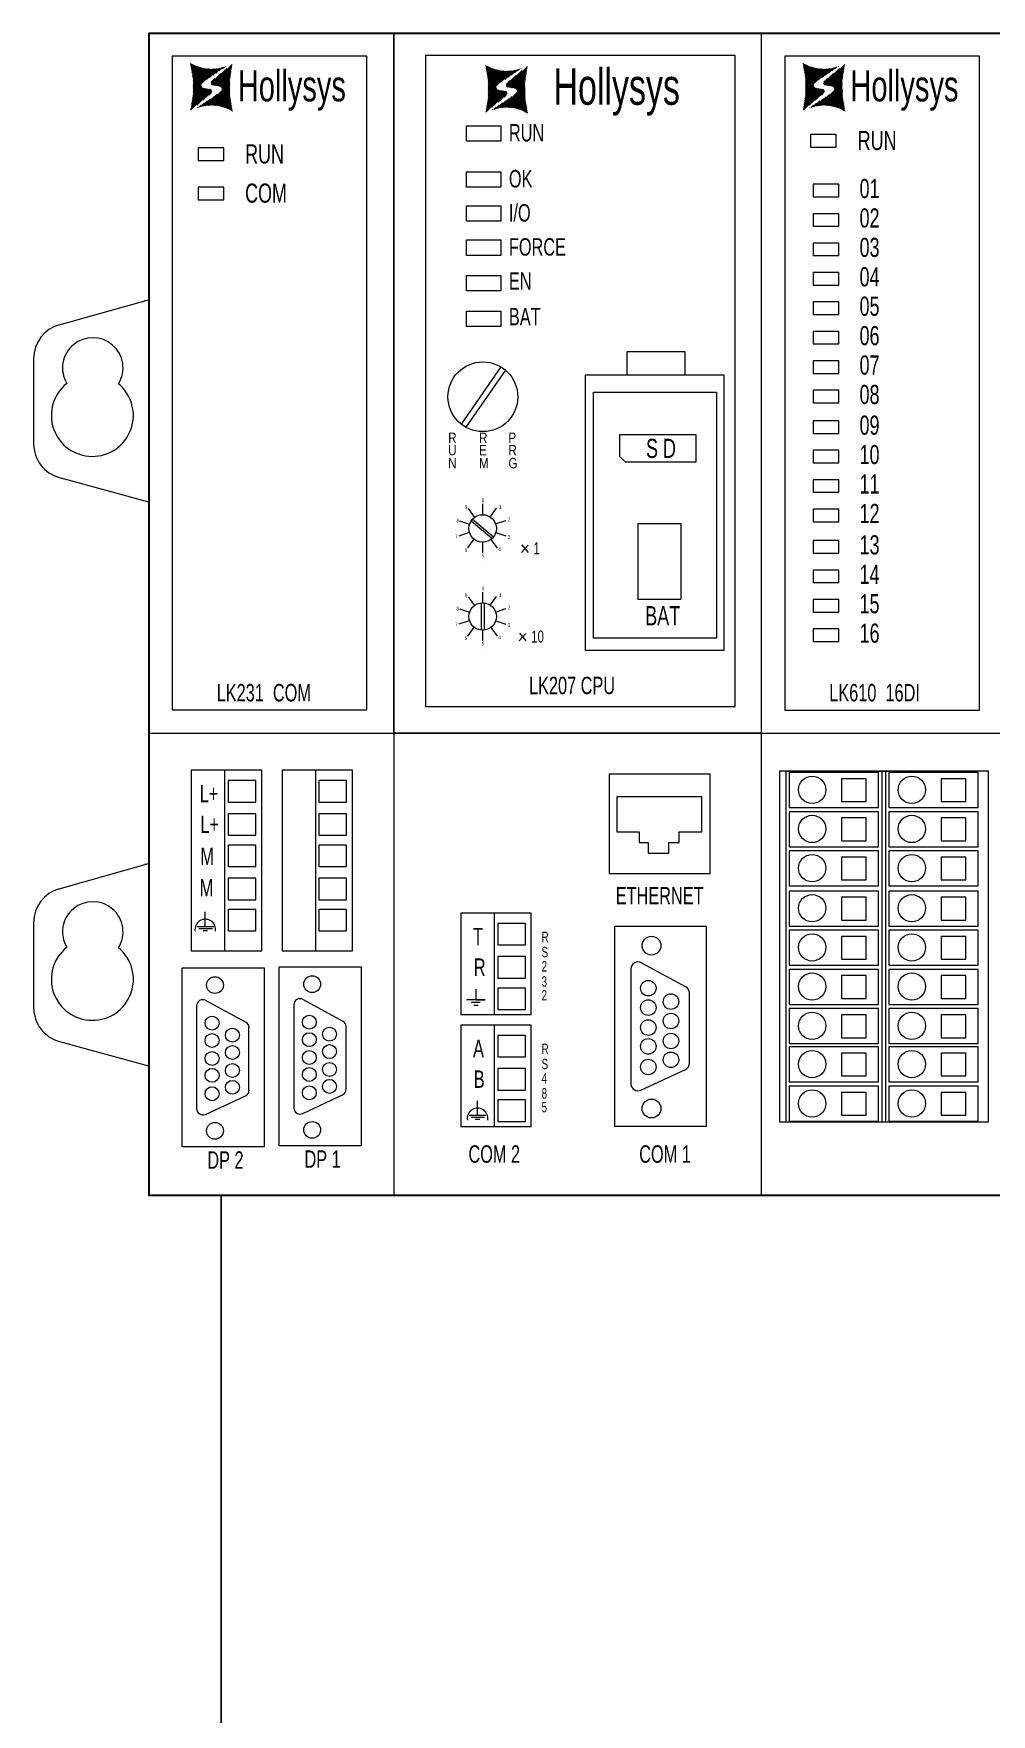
# Model space of a CAD drawing. Header units: millimetres. Extents: x 33157 to 59611, y -29750 to 1750.
# Drawn here: x 57384.5 to 57521.3, y 925.6 to 1165.8 of the extents above; entities that cross this region are included whole.
import ezdxf

# ---------------------------------------------------------------- set-up
doc = ezdxf.new("R2010")
doc.units = ezdxf.units.MM
doc.layers.get('0').update_dxf_attribs({"lineweight": 18})
doc.layers.add('细实线', color=7, linetype='Continuous', lineweight=20)
doc.styles.add('HZ', font='arial.ttf')

# ---------------------------------------------------------------- blocks, each defined once
blk = doc.blocks.new('*X48')
at = {"color": 0}
for p, q in [((53697.47, 288.84), (53697.51, 288.88)), ((53697.49, 288.71), (53697.61, 288.83)), ((53697.52, 288.58), (53697.71, 288.77)), ((53697.54, 288.45), (53697.81, 288.72)), ((53697.56, 288.32), (53697.92, 288.67)), ((53697.58, 288.19), (53698.02, 288.62)), ((53697.6, 288.06), (53698.12, 288.57)), ((53697.63, 287.93), (53698.22, 288.52)), ((53697.65, 287.8), (53698.32, 288.47)), ((53697.67, 287.67), (53698.42, 288.42)), ((53697.69, 287.54), (53698.54, 288.39)), ((53697.71, 287.41), (53698.66, 288.36)), ((53697.74, 287.28), (53698.78, 288.32)), ((53697.76, 287.15), (53698.9, 288.29)), ((53701.58, 287.79), (53702.1, 288.31)), ((53702.04, 288.09), (53702.32, 288.37)), ((53702.5, 288.4), (53702.53, 288.44)), ((53697.78, 287.02), (53699.01, 288.26)), ((53697.8, 286.89), (53699.13, 288.22)), ((53697.82, 286.76), (53699.25, 288.19)), ((53697.84, 286.62), (53699.37, 288.16)), ((53697.84, 286.47), (53699.5, 288.13)), ((53697.84, 286.32), (53699.64, 288.12)), ((53697.84, 286.17), (53699.78, 288.11)), ((53697.84, 286.02), (53699.92, 288.09)), ((53697.84, 285.87), (53700.05, 288.08)), ((53697.84, 285.72), (53700.19, 288.07)), ((53697.84, 285.57), (53700.33, 288.06)), ((53697.84, 285.42), (53700.47, 288.04)), ((53697.85, 284.81), (53701.14, 288.11)), ((53697.85, 284.96), (53700.97, 288.09)), ((53697.85, 285.12), (53700.81, 288.07)), ((53697.85, 285.27), (53700.64, 288.06)), ((53699.75, 286.56), (53701.31, 288.12)), ((53700.21, 286.87), (53701.48, 288.14)), ((53700.66, 287.17), (53701.67, 288.18)), ((53701.12, 287.48), (53701.89, 288.25)), ((53697.5, 282.19), (53700.44, 285.13)), ((53697.53, 282.37), (53700.33, 285.18)), ((53697.56, 282.55), (53700.21, 285.2)), ((53697.58, 282.73), (53700.07, 285.21)), ((53697.61, 282.91), (53699.93, 285.23)), ((53697.64, 283.09), (53699.8, 285.25)), ((53697.67, 283.27), (53699.67, 285.27)), ((53697.7, 283.45), (53699.53, 285.28)), ((53697.73, 283.63), (53699.4, 285.31)), ((53697.75, 283.81), (53699.29, 285.34)), ((53697.78, 283.99), (53699.19, 285.4)), ((53697.81, 284.17), (53699.1, 285.46)), ((53697.84, 284.35), (53699.04, 285.55)), ((53697.85, 284.66), (53698.98, 285.79)), ((53697.85, 284.51), (53698.99, 285.65)), ((53698.36, 282.9), (53700.5, 285.04)), ((53699.23, 283.62), (53700.52, 284.91)), ((53700.1, 284.34), (53700.46, 284.7))]:
    blk.add_line(p, q, dxfattribs=at)
blk = doc.blocks.new('*X49')
at = {"color": 0}
for p, q in [((53700.5, 285.8), (53703.43, 288.72)), ((53700.61, 285.76), (53703.4, 288.54)), ((53700.74, 285.74), (53703.37, 288.36)), ((53699.81, 282.83), (53703.08, 286.1)), ((53699.98, 282.85), (53703.08, 285.95)), ((53700.41, 286.01), (53701.82, 287.42)), ((53700.43, 285.88), (53702.69, 288.14)), ((53700.44, 286.2), (53700.95, 286.7)), ((53700.88, 285.72), (53703.34, 288.18)), ((53701.01, 285.7), (53703.31, 288)), ((53701.15, 285.69), (53703.28, 287.82)), ((53701.28, 285.67), (53703.26, 287.64)), ((53701.42, 285.65), (53703.23, 287.46)), ((53701.54, 285.63), (53703.2, 287.28)), ((53701.66, 285.59), (53703.17, 287.1)), ((53701.75, 285.53), (53703.14, 286.92)), ((53701.83, 285.46), (53703.11, 286.74)), ((53701.9, 285.38), (53703.08, 286.56)), ((53701.94, 285.27), (53703.08, 286.4)), ((53701.95, 285.12), (53703.08, 286.25)), ((53699.07, 282.7), (53699.87, 283.5)), ((53699.29, 282.76), (53700.33, 283.81)), ((53699.47, 282.8), (53700.79, 284.11)), ((53699.64, 282.82), (53701.25, 284.42)), ((53700.15, 282.87), (53703.08, 285.8)), ((53700.32, 282.88), (53703.08, 285.65)), ((53700.48, 282.89), (53703.08, 285.5)), ((53700.62, 282.88), (53703.08, 285.35)), ((53700.75, 282.87), (53703.09, 285.2)), ((53700.89, 282.85), (53703.09, 285.05)), ((53701.03, 282.84), (53703.09, 284.9)), ((53701.17, 282.83), (53703.09, 284.74)), ((53701.31, 282.82), (53703.09, 284.59)), ((53701.45, 282.8), (53703.09, 284.44)), ((53701.58, 282.78), (53703.09, 284.29)), ((53701.69, 282.74), (53703.11, 284.16)), ((53701.81, 282.71), (53703.13, 284.03)), ((53701.93, 282.68), (53703.15, 283.9)), ((53702.05, 282.64), (53703.17, 283.77)), ((53702.17, 282.61), (53703.2, 283.64)), ((53702.29, 282.58), (53703.22, 283.51)), ((53698.43, 282.51), (53698.5, 282.58)), ((53698.64, 282.57), (53698.96, 282.89)), ((53698.86, 282.64), (53699.41, 283.19)), ((53702.4, 282.54), (53703.24, 283.38)), ((53702.52, 282.51), (53703.26, 283.25)), ((53702.62, 282.46), (53703.28, 283.12)), ((53702.72, 282.41), (53703.31, 282.99)), ((53702.82, 282.36), (53703.33, 282.86)), ((53702.93, 282.31), (53703.35, 282.73)), ((53703.03, 282.26), (53703.37, 282.6)), ((53703.13, 282.21), (53703.39, 282.47)), ((53703.23, 282.16), (53703.42, 282.34)), ((53703.33, 282.1), (53703.44, 282.21)), ((53703.43, 282.05), (53703.46, 282.08))]:
    blk.add_line(p, q, dxfattribs=at)
blk = doc.blocks.new('LK231')
at = {"layer": '细实线'}
for points in [[(53691.51, 293.13), (53691.51, 193.13), (53726.51, 193.13), (53726.51, 293.13)], [(53694.88, 289.9), (53694.88, 196.46), (53722.68, 196.46), (53722.68, 289.9)], [(53698.55, 276.78), (53698.55, 274.98), (53702.23, 274.98), (53702.23, 276.78)], [(53698.55, 271.18), (53698.55, 269.38), (53702.23, 269.38), (53702.23, 271.18)]]:
    blk.add_lwpolyline(points, close=True, dxfattribs=at)
at = {"color": 0}
for name in ['*X48', '*X49']:
    blk.add_blockref(name, (0, 0), dxfattribs=at)
at = {"color": 7, "linetype": 'Continuous', "style": 'HZ', "width": 0.67}
for s, height, p in [('Hollysys', 4.432, (53704.24, 283.44)), ('RUN', 2.737, (53705.28, 274.56)), ('COM', 2.737, (53705.28, 268.96))]:
    blk.add_text(s, height=height, dxfattribs=at).set_placement(p)
at = {"color": 7, "linetype": 'Continuous', "insert": (53701.22, 197.65), "char_height": 2.4883, "width": 19.6744, "attachment_point": 7, "style": 'HZ'}
blk.add_mtext('{\\W0.67;LK231  COM}', dxfattribs=at)
blk = doc.blocks.new('*X15')
at = {"color": 0}
for p, q in [((54002.58, 1485.72), (54003.99, 1487.13)), ((54002.6, 1485.59), (54004.86, 1487.85)), ((54002.67, 1485.51), (54005.6, 1488.43)), ((54002.78, 1485.47), (54005.57, 1488.25)), ((54002.92, 1485.45), (54005.54, 1488.07)), ((54003.05, 1485.43), (54005.51, 1487.89)), ((54003.19, 1485.42), (54005.48, 1487.71)), ((54003.32, 1485.4), (54005.46, 1487.53)), ((54003.46, 1485.38), (54005.43, 1487.35)), ((54003.59, 1485.36), (54005.4, 1487.17)), ((54003.72, 1485.34), (54005.37, 1486.99)), ((54001.98, 1482.54), (54005.25, 1485.81)), ((54002.15, 1482.56), (54005.25, 1485.66)), ((54002.32, 1482.58), (54005.25, 1485.51)), ((54002.49, 1482.59), (54005.26, 1485.36)), ((54002.62, 1485.91), (54003.12, 1486.41)), ((54002.65, 1482.6), (54005.26, 1485.21)), ((54002.79, 1482.59), (54005.26, 1485.06)), ((54002.93, 1482.58), (54005.26, 1484.91)), ((54003.07, 1482.57), (54005.26, 1484.76)), ((54003.21, 1482.55), (54005.26, 1484.61)), ((54003.83, 1485.3), (54005.34, 1486.81)), ((54003.93, 1485.24), (54005.31, 1486.63)), ((54004.01, 1485.17), (54005.29, 1486.45)), ((54004.07, 1485.09), (54005.26, 1486.27)), ((54004.11, 1484.98), (54005.25, 1486.12)), ((54004.12, 1484.83), (54005.25, 1485.96)), ((54000.6, 1482.22), (54000.67, 1482.29)), ((54000.81, 1482.29), (54001.13, 1482.6)), ((54001.03, 1482.35), (54001.59, 1482.9)), ((54001.24, 1482.41), (54002.04, 1483.21)), ((54001.46, 1482.47), (54002.5, 1483.52)), ((54001.65, 1482.51), (54002.96, 1483.82)), ((54001.82, 1482.53), (54003.42, 1484.13)), ((54003.34, 1482.54), (54005.26, 1484.46)), ((54003.48, 1482.53), (54005.26, 1484.31)), ((54003.62, 1482.52), (54005.26, 1484.15)), ((54003.75, 1482.49), (54005.26, 1484)), ((54003.87, 1482.46), (54005.28, 1483.87)), ((54003.98, 1482.42), (54005.3, 1483.74)), ((54004.1, 1482.39), (54005.32, 1483.61)), ((54004.22, 1482.35), (54005.35, 1483.48)), ((54004.34, 1482.32), (54005.37, 1483.35)), ((54004.46, 1482.29), (54005.39, 1483.22)), ((54004.58, 1482.25), (54005.41, 1483.09)), ((54004.69, 1482.22), (54005.43, 1482.96)), ((54004.79, 1482.17), (54005.46, 1482.83)), ((54004.9, 1482.12), (54005.48, 1482.7)), ((54005, 1482.07), (54005.5, 1482.57)), ((54005.1, 1482.02), (54005.52, 1482.44)), ((54005.2, 1481.97), (54005.54, 1482.31)), ((54005.3, 1481.92), (54005.57, 1482.18)), ((54005.4, 1481.87), (54005.59, 1482.05)), ((54005.5, 1481.82), (54005.61, 1481.92)), ((54005.6, 1481.77), (54005.63, 1481.79))]:
    blk.add_line(p, q, dxfattribs=at)
blk = doc.blocks.new('*X16')
at = {"color": 0}
for p, q in [((53999.64, 1488.55), (53999.68, 1488.59)), ((53999.67, 1488.42), (53999.78, 1488.54)), ((53999.69, 1488.29), (53999.89, 1488.49)), ((53999.71, 1488.16), (53999.99, 1488.44)), ((53999.73, 1488.03), (54000.09, 1488.39)), ((53999.75, 1487.9), (54000.19, 1488.33)), ((53999.78, 1487.77), (54000.29, 1488.28)), ((53999.8, 1487.64), (54000.39, 1488.23)), ((53999.82, 1487.51), (54000.49, 1488.18)), ((53999.84, 1487.38), (54000.6, 1488.13)), ((53999.86, 1487.25), (54000.71, 1488.1)), ((53999.89, 1487.12), (54000.83, 1488.07)), ((53999.91, 1486.99), (54000.95, 1488.03)), ((53999.93, 1486.86), (54001.07, 1488)), ((53999.95, 1486.73), (54001.19, 1487.97)), ((53999.97, 1486.6), (54001.31, 1487.93)), ((54000, 1486.47), (54001.42, 1487.9)), ((54000.01, 1486.34), (54001.54, 1487.87)), ((54000.01, 1486.18), (54001.67, 1487.84)), ((54000.01, 1486.03), (54001.81, 1487.83)), ((54000.01, 1485.88), (54001.95, 1487.82)), ((54000.01, 1485.73), (54002.09, 1487.81)), ((54000.01, 1485.58), (54002.23, 1487.79)), ((54000.02, 1484.53), (54003.31, 1487.82)), ((54000.02, 1484.68), (54003.15, 1487.8)), ((54000.02, 1484.83), (54002.98, 1487.79)), ((54000.02, 1485.43), (54002.37, 1487.78)), ((54000.02, 1485.28), (54002.51, 1487.77)), ((54000.02, 1484.98), (54002.81, 1487.77)), ((54000.02, 1485.13), (54002.64, 1487.76)), ((54001.92, 1486.27), (54003.48, 1487.83)), ((54002.38, 1486.58), (54003.65, 1487.85)), ((54002.84, 1486.89), (54003.85, 1487.9)), ((54003.3, 1487.19), (54004.06, 1487.96)), ((54003.75, 1487.5), (54004.28, 1488.02)), ((54004.21, 1487.81), (54004.49, 1488.08)), ((54004.67, 1488.11), (54004.7, 1488.15)), ((53999.67, 1481.9), (54002.61, 1484.84)), ((53999.7, 1482.08), (54002.51, 1484.89)), ((53999.73, 1482.26), (54002.38, 1484.91)), ((53999.76, 1482.44), (54002.24, 1484.93)), ((53999.78, 1482.62), (54002.11, 1484.94)), ((53999.81, 1482.8), (54001.97, 1484.96)), ((53999.84, 1482.98), (54001.84, 1484.98)), ((53999.87, 1483.16), (54001.7, 1484.99)), ((53999.9, 1483.34), (54001.58, 1485.02)), ((53999.93, 1483.52), (54001.46, 1485.06)), ((53999.96, 1483.7), (54001.36, 1485.11)), ((53999.98, 1483.88), (54001.28, 1485.18)), ((54000.01, 1484.06), (54001.21, 1485.26)), ((54000.02, 1484.37), (54001.15, 1485.51)), ((54000.02, 1484.22), (54001.16, 1485.37)), ((54000.54, 1482.61), (54002.68, 1484.75)), ((54001.41, 1483.33), (54002.69, 1484.62)), ((54002.28, 1484.05), (54002.63, 1484.41))]:
    blk.add_line(p, q, dxfattribs=at)
blk = doc.blocks.new('LK207')
for p, q in [((53986.51, 1493.13), (54039.01, 1493.13)), ((54019.86, 1447.7), (54028.09, 1447.7)), ((54019.86, 1444.38), (54019.86, 1447.7)), ((54028.09, 1447.7), (54028.09, 1444.38)), ((54001.79, 1445.5), (53996.13, 1437.33)), ((54002.45, 1445.03), (53996.81, 1436.88)), ((54018.79, 1435.83), (54029.66, 1435.83)), ((54018.79, 1432.63), (54018.79, 1435.83)), ((54029.66, 1435.83), (54029.66, 1431.86)), ((54018.79, 1432.63), (54019.68, 1431.86)), ((54029.66, 1431.86), (54019.68, 1431.86))]:
    blk.add_line(p, q)
for points in [[(53986.51, 1493.13), (54039.01, 1493.13), (54039.01, 1393.13), (53986.51, 1393.13)], [(53996.92, 1479.95), (54001.79, 1479.95), (54001.79, 1477.74), (53996.92, 1477.74)], [(53996.92, 1473.38), (54001.79, 1473.38), (54001.79, 1471.17), (53996.92, 1471.17)], [(53996.92, 1468.51), (54001.79, 1468.51), (54001.79, 1466.3), (53996.92, 1466.3)], [(53996.92, 1463.65), (54001.79, 1463.65), (54001.79, 1461.43), (53996.92, 1461.43)], [(53996.92, 1458.56), (54001.79, 1458.56), (54001.79, 1456.34), (53996.92, 1456.34)], [(53996.92, 1453.47), (54001.79, 1453.47), (54001.79, 1451.25), (53996.92, 1451.25)], [(54013.9, 1444.38), (54033.64, 1444.38), (54033.64, 1404.94), (54013.9, 1404.94)], [(54015.02, 1441.88), (54032.62, 1441.88), (54032.62, 1406.72), (54015.02, 1406.72)], [(54021.44, 1423.11), (54027.54, 1423.11), (54027.54, 1412.26), (54021.44, 1412.26)]]:
    blk.add_lwpolyline(points, close=True)
blk.add_circle((53999.24, 1441.22), 4.98)
at = {"layer": '细实线'}
for p, q in [((53997.15, 1425.24), (53998.06, 1423.99)), ((53999.21, 1425.9), (53999.21, 1424.37)), ((54000.3, 1424.03), (54001.2, 1425.28)), ((53995.88, 1423.49), (53997.35, 1423.02)), ((53997.58, 1423.47), (54000.53, 1421)), ((53997.76, 1423.73), (54000.75, 1421.22)), ((54001.05, 1423.06), (54002.52, 1423.53)), ((53995.87, 1421.37), (53997.33, 1421.85)), ((53997.09, 1419.62), (53998, 1420.87)), ((53998.95, 1420.48), (53998.95, 1420.48)), ((53999.21, 1420.45), (53999.21, 1418.91)), ((54000.36, 1420.82), (54001.26, 1419.58)), ((54001.07, 1421.81), (54002.53, 1421.33)), ((54005.71, 1420.01), (54004.75, 1418.97)), ((54004.79, 1420.05), (54005.71, 1418.97)), ((53999.21, 1417.6), (53999.21, 1417.6)), ((53997.15, 1412.64), (53998.06, 1411.4)), ((53999.21, 1413.31), (53999.21, 1411.77)), ((54000.3, 1411.44), (54001.2, 1412.68)), ((53995.88, 1410.9), (53997.35, 1410.42)), ((53998.99, 1411.73), (53998.99, 1407.89)), ((53999.41, 1411.7), (53999.41, 1407.86)), ((54001.05, 1410.46), (54002.52, 1410.94)), ((53995.87, 1408.78), (53997.33, 1409.25)), ((53997.09, 1407.03), (53998, 1408.27)), ((53998.94, 1407.89), (53998.94, 1407.91)), ((53998.94, 1407.91), (53998.94, 1407.91)), ((53998.95, 1407.89), (53998.95, 1407.89)), ((53999.21, 1407.86), (53999.21, 1406.32)), ((54000.36, 1408.23), (54001.26, 1406.99)), ((54001.07, 1409.21), (54002.53, 1408.74)), ((54005.39, 1407.4), (54004.42, 1406.36)), ((54004.47, 1407.45), (54005.39, 1406.36)), ((53999.21, 1405), (53999.21, 1405))]:
    blk.add_line(p, q, dxfattribs=at)
blk.add_lwpolyline([(53991.04, 1489.99), (53991.04, 1396.95), (54035.29, 1396.95), (54035.29, 1489.99)], close=True, dxfattribs=at)
for centre in [(53999.21, 1422.41), (53999.21, 1409.81)]:
    blk.add_circle(centre, 1.96, dxfattribs=at)
at = {"color": 0}
for name in ['*X16', '*X15']:
    blk.add_blockref(name, (0, 0), dxfattribs=at)
at = {"color": 7, "linetype": 'Continuous', "style": 'HZ'}
for s, height, width, p in [('Hollysys', 5.184, 0.67, (54009.33, 1482.96)), ('RUN', 2.488, 0.67, (54002.96, 1477.71)), ('OK', 2.488, 0.67, (54002.96, 1471.14)), ('I/O', 2.488, 0.67, (54002.96, 1466.27)), ('FORCE', 2.488, 0.67, (54002.96, 1461.4)), ('EN', 2.488, 0.67, (54002.96, 1456.53)), ('BAT', 2.488, 0.67, (54002.96, 1451.44)), ('U', 1.49, 0.8, (53994.28, 1432.85)), ('R', 1.49, 0.8, (53994.28, 1434.61)), ('R', 1.49, 0.8, (53998.69, 1434.61)), ('E', 1.49, 0.8, (53998.69, 1432.85)), ('P', 1.49, 0.8, (54002.89, 1434.61)), ('R', 1.49, 0.8, (54002.89, 1432.85)), ('N', 1.49, 0.8, (53994.28, 1430.99)), ('M', 1.49, 0.8, (53998.69, 1430.99)), ('G', 1.49, 0.8, (54002.89, 1430.99)), ('9', 0.537, 0.67, (53996.68, 1425.16)), ('0', 0.537, 0.67, (53999.1, 1426.15)), ('1', 0.537, 0.67, (54001.55, 1425.19)), ('8', 0.537, 0.67, (53995.48, 1423.27)), ('2', 0.537, 0.67, (54002.83, 1423.42)), ('7', 0.537, 0.67, (53995.29, 1420.99)), ('3', 0.537, 0.67, (54002.77, 1420.92)), ('1', 1.72, 0.67, (54006.49, 1418.7)), ('6', 0.537, 0.67, (53996.64, 1419.06)), ('5', 0.537, 0.67, (53999.08, 1418.26)), ('4', 0.537, 0.67, (54001.45, 1419.16)), ('9', 0.537, 0.67, (53996.68, 1412.57)), ('0', 0.537, 0.67, (53999.1, 1413.55)), ('1', 0.537, 0.67, (54001.55, 1412.59)), ('8', 0.537, 0.67, (53995.48, 1410.68)), ('2', 0.537, 0.67, (54002.83, 1410.83)), ('BAT', 2.737, 0.67, (54022.44, 1408.56)), ('7', 0.537, 0.67, (53995.29, 1408.39)), ('3', 0.537, 0.67, (54002.77, 1408.33)), ('10', 1.72, 0.67, (54006.16, 1406.09)), ('6', 0.537, 0.67, (53996.64, 1406.47)), ('5', 0.537, 0.67, (53999.08, 1405.66)), ('4', 0.537, 0.67, (54001.45, 1406.56))]:
    blk.add_text(s, height=height, dxfattribs=dict(at, width=width)).set_placement(p)
at = {"color": 7, "linetype": 'Continuous', "attachment_point": 7, "style": 'HZ'}
for s, insert, char_height, width in [('{\\W0.67;S D}', (54022.55, 1432.44), 2.7372, 6.03), ('{\\W0.67;LK207 CPU}', (54005.83, 1398.68), 2.4883, 17.9113)]:
    blk.add_mtext(s, dxfattribs=dict(at, insert=insert, char_height=char_height, width=width))
blk = doc.blocks.new('*X21')
at = {"color": 0}
for p, q in [((53697.47, 1288.84), (53697.51, 1288.88)), ((53697.49, 1288.71), (53697.61, 1288.83)), ((53697.52, 1288.58), (53697.71, 1288.77)), ((53697.54, 1288.45), (53697.81, 1288.72)), ((53697.56, 1288.32), (53697.92, 1288.67)), ((53697.58, 1288.19), (53698.02, 1288.62)), ((53697.6, 1288.06), (53698.12, 1288.57)), ((53697.63, 1287.93), (53698.22, 1288.52)), ((53697.65, 1287.8), (53698.32, 1288.47)), ((53697.67, 1287.67), (53698.42, 1288.42)), ((53697.69, 1287.54), (53698.54, 1288.39)), ((53697.71, 1287.41), (53698.66, 1288.36)), ((53697.74, 1287.28), (53698.78, 1288.32)), ((53697.76, 1287.15), (53698.9, 1288.29)), ((53697.78, 1287.02), (53699.01, 1288.26)), ((53697.8, 1286.89), (53699.13, 1288.22)), ((53697.82, 1286.76), (53699.25, 1288.19)), ((53697.84, 1286.62), (53699.37, 1288.15)), ((53697.84, 1286.47), (53699.5, 1288.13)), ((53697.84, 1286.32), (53699.64, 1288.12)), ((53697.84, 1286.17), (53699.78, 1288.11)), ((53697.84, 1286.02), (53699.92, 1288.09)), ((53697.84, 1285.87), (53700.05, 1288.08)), ((53697.84, 1285.72), (53700.19, 1288.07)), ((53697.84, 1285.57), (53700.33, 1288.06)), ((53697.84, 1285.42), (53700.47, 1288.04)), ((53697.85, 1284.81), (53701.14, 1288.11)), ((53697.85, 1284.96), (53700.97, 1288.09)), ((53697.85, 1285.12), (53700.81, 1288.07)), ((53697.85, 1285.27), (53700.64, 1288.06)), ((53699.75, 1286.56), (53701.31, 1288.12)), ((53700.21, 1286.87), (53701.48, 1288.14)), ((53700.66, 1287.17), (53701.67, 1288.18)), ((53701.12, 1287.48), (53701.89, 1288.25)), ((53701.58, 1287.79), (53702.1, 1288.31)), ((53702.04, 1288.09), (53702.32, 1288.37)), ((53702.5, 1288.4), (53702.53, 1288.44)), ((53697.56, 1282.55), (53700.21, 1285.2)), ((53697.58, 1282.73), (53700.07, 1285.21)), ((53697.61, 1282.91), (53699.93, 1285.23)), ((53697.64, 1283.09), (53699.8, 1285.25)), ((53697.67, 1283.27), (53699.67, 1285.27)), ((53697.7, 1283.45), (53699.53, 1285.28)), ((53697.73, 1283.63), (53699.4, 1285.31)), ((53697.75, 1283.81), (53699.29, 1285.34)), ((53697.78, 1283.99), (53699.19, 1285.4)), ((53697.81, 1284.17), (53699.1, 1285.46)), ((53697.84, 1284.35), (53699.04, 1285.55)), ((53697.85, 1284.66), (53698.98, 1285.79)), ((53697.85, 1284.51), (53698.99, 1285.65)), ((53697.5, 1282.19), (53700.44, 1285.13)), ((53697.53, 1282.37), (53700.33, 1285.18)), ((53698.36, 1282.9), (53700.5, 1285.04)), ((53699.23, 1283.62), (53700.52, 1284.91)), ((53700.1, 1284.34), (53700.46, 1284.7))]:
    blk.add_line(p, q, dxfattribs=at)
blk = doc.blocks.new('*X22')
at = {"color": 0}
for p, q in [((53700.43, 1285.88), (53702.69, 1288.14)), ((53700.5, 1285.8), (53703.43, 1288.72)), ((53700.61, 1285.76), (53703.4, 1288.54)), ((53700.74, 1285.74), (53703.37, 1288.36)), ((53700.88, 1285.72), (53703.34, 1288.18)), ((53701.01, 1285.7), (53703.31, 1288)), ((53701.15, 1285.69), (53703.28, 1287.82)), ((53701.28, 1285.67), (53703.26, 1287.64)), ((53699.81, 1282.83), (53703.08, 1286.1)), ((53699.98, 1282.85), (53703.08, 1285.95)), ((53700.15, 1282.87), (53703.08, 1285.8)), ((53700.32, 1282.88), (53703.08, 1285.65)), ((53700.41, 1286.01), (53701.82, 1287.42)), ((53700.44, 1286.2), (53700.95, 1286.7)), ((53700.48, 1282.89), (53703.08, 1285.5)), ((53700.62, 1282.88), (53703.08, 1285.35)), ((53701.42, 1285.65), (53703.23, 1287.46)), ((53701.54, 1285.63), (53703.2, 1287.28)), ((53701.66, 1285.59), (53703.17, 1287.1)), ((53701.75, 1285.53), (53703.14, 1286.92)), ((53701.83, 1285.46), (53703.11, 1286.74)), ((53701.9, 1285.38), (53703.08, 1286.56)), ((53701.94, 1285.27), (53703.08, 1286.4)), ((53701.95, 1285.12), (53703.08, 1286.25)), ((53698.64, 1282.57), (53698.96, 1282.89)), ((53698.86, 1282.64), (53699.41, 1283.19)), ((53699.07, 1282.7), (53699.87, 1283.5)), ((53699.29, 1282.76), (53700.33, 1283.81)), ((53699.47, 1282.8), (53700.79, 1284.11)), ((53699.64, 1282.82), (53701.25, 1284.42)), ((53700.75, 1282.87), (53703.09, 1285.2)), ((53700.89, 1282.85), (53703.09, 1285.05)), ((53701.03, 1282.84), (53703.09, 1284.9)), ((53701.17, 1282.83), (53703.09, 1284.74)), ((53701.31, 1282.82), (53703.09, 1284.59)), ((53701.45, 1282.8), (53703.09, 1284.44)), ((53701.58, 1282.78), (53703.09, 1284.29)), ((53701.69, 1282.74), (53703.11, 1284.16)), ((53701.81, 1282.71), (53703.13, 1284.03)), ((53701.93, 1282.68), (53703.15, 1283.9)), ((53702.05, 1282.64), (53703.17, 1283.77)), ((53702.17, 1282.61), (53703.2, 1283.64)), ((53702.29, 1282.58), (53703.22, 1283.51)), ((53702.4, 1282.54), (53703.24, 1283.38)), ((53702.52, 1282.51), (53703.26, 1283.25)), ((53702.62, 1282.46), (53703.28, 1283.12)), ((53702.72, 1282.41), (53703.31, 1282.99)), ((53702.82, 1282.36), (53703.33, 1282.86)), ((53698.43, 1282.51), (53698.5, 1282.58)), ((53702.93, 1282.31), (53703.35, 1282.73)), ((53703.03, 1282.26), (53703.37, 1282.6)), ((53703.13, 1282.21), (53703.39, 1282.47)), ((53703.23, 1282.16), (53703.42, 1282.34)), ((53703.33, 1282.1), (53703.44, 1282.21)), ((53703.43, 1282.05), (53703.46, 1282.08))]:
    blk.add_line(p, q, dxfattribs=at)
blk = doc.blocks.new('LK610')
at = {"layer": '细实线'}
for points in [[(53691.51, 1293.13), (53691.51, 1193.13), (53726.51, 1193.13), (53726.51, 1293.13)], [(53694.88, 1289.9), (53694.88, 1196.45), (53722.68, 1196.45), (53722.68, 1289.9)], [(53698.55, 1278.7), (53698.55, 1276.9), (53702.23, 1276.9), (53702.23, 1278.7)], [(53698.92, 1271.6), (53698.92, 1269.8), (53702.6, 1269.8), (53702.6, 1271.6)], [(53698.92, 1267.39), (53698.92, 1265.59), (53702.6, 1265.59), (53702.6, 1267.39)], [(53698.92, 1263.19), (53698.92, 1261.39), (53702.6, 1261.39), (53702.6, 1263.19)], [(53698.92, 1258.98), (53698.92, 1257.18), (53702.6, 1257.18), (53702.6, 1258.98)], [(53698.92, 1254.78), (53698.92, 1252.97), (53702.6, 1252.97), (53702.6, 1254.78)], [(53698.92, 1250.57), (53698.92, 1248.77), (53702.6, 1248.77), (53702.6, 1250.57)], [(53698.92, 1246.37), (53698.92, 1244.56), (53702.6, 1244.56), (53702.6, 1246.37)], [(53698.92, 1242.16), (53698.92, 1240.36), (53702.6, 1240.36), (53702.6, 1242.16)], [(53698.92, 1237.78), (53698.92, 1235.98), (53702.6, 1235.98), (53702.6, 1237.78)], [(53698.92, 1233.57), (53698.92, 1231.77), (53702.6, 1231.77), (53702.6, 1233.57)], [(53698.92, 1229.37), (53698.92, 1227.57), (53702.6, 1227.57), (53702.6, 1229.37)], [(53698.92, 1225.16), (53698.92, 1223.36), (53702.6, 1223.36), (53702.6, 1225.16)], [(53698.92, 1220.67), (53698.92, 1218.87), (53702.6, 1218.87), (53702.6, 1220.67)], [(53698.92, 1216.46), (53698.92, 1214.66), (53702.6, 1214.66), (53702.6, 1216.46)], [(53698.92, 1212.26), (53698.92, 1210.46), (53702.6, 1210.46), (53702.6, 1212.26)], [(53698.92, 1208.05), (53698.92, 1206.25), (53702.6, 1206.25), (53702.6, 1208.05)]]:
    blk.add_lwpolyline(points, close=True, dxfattribs=at)
at = {"color": 0}
for name in ['*X21', '*X22']:
    blk.add_blockref(name, (0, 0), dxfattribs=at)
at = {"color": 7, "linetype": 'Continuous', "style": 'HZ', "width": 0.67}
for s, height, p in [('Hollysys', 4.432, (53704.24, 1283.44)), ('RUN', 2.737, (53705.28, 1276.48)), ('01', 2.737, (53705.55, 1269.62)), ('02', 2.737, (53705.55, 1265.41)), ('03', 2.737, (53705.55, 1261.21)), ('04', 2.737, (53705.55, 1257)), ('05', 2.737, (53705.55, 1252.8)), ('06', 2.737, (53705.55, 1248.59)), ('07', 2.737, (53705.55, 1244.39)), ('08', 2.737, (53705.55, 1240.18)), ('09', 2.737, (53705.55, 1235.8)), ('10', 2.737, (53705.55, 1231.59)), ('11', 2.737, (53705.55, 1227.39)), ('12', 2.737, (53705.55, 1223.18)), ('13', 2.737, (53705.55, 1218.69)), ('14', 2.737, (53705.55, 1214.48)), ('15', 2.737, (53705.55, 1210.28)), ('16', 2.737, (53705.55, 1206.07))]:
    blk.add_text(s, height=height, dxfattribs=at).set_placement(p)
at = {"color": 7, "linetype": 'Continuous', "insert": (53701.22, 1197.65), "char_height": 2.4883, "width": 18.851, "attachment_point": 7, "style": 'HZ'}
blk.add_mtext('{\\W0.67;LK610  16DI}', dxfattribs=at)

msp = doc.modelspace()

# ---------------------------------------------------------------- linework, layer by layer
for p, q in [((57435.97, 1165.81), (57435.97, 999.81)), ((57488.47, 1165.81), (57488.47, 999.81)), ((57388.18, 1124.2), (57400.92, 1127.78)), ((57400.53, 1127.63), (57400.37, 1127.63)), ((57384.53, 1119.38), (57384.53, 1107.18)), ((57388.22, 1102.36), (57400.92, 1098.89)), ((57400.97, 1065.81), (57768.47, 1065.81)), ((57411.81, 1060.53), (57411.81, 1034.71)), ((57424.78, 1060.53), (57424.78, 1034.71)), ((57491.97, 1060.4), (57491.97, 1010.26)), ((57491.97, 1060.4), (57505.71, 1060.4)), ((57505.71, 1060.4), (57519.46, 1060.4)), ((57505.71, 1060.4), (57505.71, 1010.26)), ((57506.2, 1060.4), (57506.2, 1010.26)), ((57479.98, 1056.71), (57467.82, 1056.71)), ((57467.82, 1056.71), (57467.82, 1051.7)), ((57479.98, 1051.7), (57479.98, 1056.71)), ((57467.82, 1051.7), (57471.01, 1051.7)), ((57471.01, 1051.7), (57471.01, 1050.18)), ((57471.01, 1050.18), (57472.3, 1050.18)), ((57472.3, 1050.18), (57472.3, 1048.69)), ((57475.27, 1050.18), (57476.75, 1050.18)), ((57475.27, 1048.69), (57475.27, 1050.18)), ((57476.75, 1051.7), (57479.98, 1051.7)), ((57476.75, 1050.18), (57476.75, 1051.7)), ((57472.3, 1048.69), (57475.27, 1048.69)), ((57388.18, 1043.59), (57400.92, 1047.18)), ((57400.53, 1047.03), (57400.37, 1047.03)), ((57409.05, 1038.21), (57409.05, 1040.27)), ((57384.53, 1038.78), (57384.53, 1026.58)), ((57407.87, 1038.21), (57410.25, 1038.21)), ((57408.14, 1037.92), (57410.06, 1037.92)), ((57450.32, 1040.09), (57450.32, 1025.61)), ((57408.74, 1037.64), (57409.38, 1037.64)), ((57471.34, 1033), (57477.7, 1029.55)), ((57469.86, 1032.12), (57469.86, 1015.72)), ((57447.68, 1029.24), (57447.68, 1027.7)), ((57478.22, 1018.68), (57478.22, 1028.67)), ((57407.81, 1026.83), (57407.81, 1012.15)), ((57409.13, 1027.62), (57414.83, 1024.53)), ((57421.69, 1026.97), (57421.69, 1012.28)), ((57423.01, 1027.75), (57428.71, 1024.66)), ((57449.03, 1027.7), (57446.34, 1027.7)), ((57447.04, 1027.38), (57448.33, 1027.38)), ((57447.43, 1026.93), (57448.01, 1026.93)), ((57447.68, 1027.7), (57449.03, 1027.7)), ((57415.29, 1014.8), (57415.29, 1023.74)), ((57429.18, 1014.93), (57429.18, 1023.88)), ((57445.56, 1025.61), (57455.62, 1025.61)), ((57450.32, 1024.1), (57450.32, 1009.61)), ((57388.22, 1021.76), (57400.92, 1018.29)), ((57471.28, 1014.81), (57477.64, 1017.77)), ((57409.08, 1011.34), (57414.78, 1013.99)), ((57422.97, 1011.47), (57428.66, 1014.12)), ((57447.94, 1011.22), (57447.94, 1013.28)), ((57445.56, 1009.61), (57455.62, 1009.61)), ((57446.75, 1011.22), (57449.13, 1011.22)), ((57447.02, 1010.92), (57448.94, 1010.92)), ((57447.62, 1010.64), (57448.26, 1010.64)), ((57400.97, 999.81), (57438.97, 999.81))]:
    msp.add_line(p, q)
at = {"lineweight": 30}
msp.add_lwpolyline([(57768.47, 1165.81), (57400.97, 1165.81), (57400.97, 999.81), (57768.47, 999.81)], dxfattribs=at)
for points in [[(57407.04, 1060.53), (57407.04, 1034.71), (57417.11, 1034.71), (57417.11, 1060.53)], [(57420.02, 1060.53), (57420.02, 1034.71), (57430.08, 1034.71), (57430.08, 1060.53)], [(57466.73, 1059.97), (57466.73, 1045.76), (57481.15, 1045.76), (57481.15, 1059.97)], [(57491.06, 1060.4), (57491.06, 1010.26), (57520.94, 1010.26), (57520.94, 1060.4)], [(57492.45, 1060.19), (57492.45, 1055.19), (57505.2, 1055.19), (57505.2, 1060.19)], [(57506.68, 1060.19), (57506.68, 1055.19), (57519.43, 1055.19), (57519.43, 1060.19)], [(57412.32, 1059.05), (57412.32, 1055.98), (57416.25, 1055.98), (57416.25, 1059.05)], [(57425.29, 1059.05), (57425.29, 1055.98), (57429.22, 1055.98), (57429.22, 1059.05)], [(57499.93, 1059.3), (57499.93, 1056.04), (57503.44, 1056.04), (57503.44, 1059.3)], [(57514.16, 1059.3), (57514.16, 1056.04), (57517.67, 1056.04), (57517.67, 1059.3)], [(57492.45, 1054.59), (57492.45, 1049.59), (57505.2, 1049.59), (57505.2, 1054.59)], [(57506.68, 1054.59), (57506.68, 1049.59), (57519.43, 1049.59), (57519.43, 1054.59)], [(57412.32, 1054.31), (57412.32, 1051.24), (57416.25, 1051.24), (57416.25, 1054.31)], [(57425.29, 1054.31), (57425.29, 1051.24), (57429.22, 1051.24), (57429.22, 1054.31)], [(57499.93, 1053.7), (57499.93, 1050.44), (57503.44, 1050.44), (57503.44, 1053.7)], [(57514.16, 1053.7), (57514.16, 1050.44), (57517.67, 1050.44), (57517.67, 1053.7)], [(57412.32, 1049.83), (57412.32, 1046.75), (57416.25, 1046.75), (57416.25, 1049.83)], [(57425.29, 1049.83), (57425.29, 1046.75), (57429.22, 1046.75), (57429.22, 1049.83)], [(57492.45, 1048.99), (57492.45, 1043.99), (57505.2, 1043.99), (57505.2, 1048.99)], [(57499.93, 1048.1), (57499.93, 1044.84), (57503.44, 1044.84), (57503.44, 1048.1)], [(57506.68, 1048.99), (57506.68, 1043.99), (57519.43, 1043.99), (57519.43, 1048.99)], [(57514.16, 1048.1), (57514.16, 1044.84), (57517.67, 1044.84), (57517.67, 1048.1)], [(57412.32, 1045.08), (57412.32, 1042.01), (57416.25, 1042.01), (57416.25, 1045.08)], [(57425.29, 1045.08), (57425.29, 1042.01), (57429.22, 1042.01), (57429.22, 1045.08)], [(57492.45, 1043.26), (57492.45, 1038.26), (57505.2, 1038.26), (57505.2, 1043.26)], [(57506.68, 1043.26), (57506.68, 1038.26), (57519.43, 1038.26), (57519.43, 1043.26)], [(57412.32, 1040.64), (57412.32, 1037.56), (57416.25, 1037.56), (57416.25, 1040.64)], [(57425.29, 1040.64), (57425.29, 1037.56), (57429.22, 1037.56), (57429.22, 1040.64)], [(57499.93, 1042.37), (57499.93, 1039.11), (57503.44, 1039.11), (57503.44, 1042.37)], [(57514.16, 1042.37), (57514.16, 1039.11), (57517.67, 1039.11), (57517.67, 1042.37)], [(57450.83, 1038.62), (57450.83, 1035.55), (57454.77, 1035.55), (57454.77, 1038.62)], [(57467.54, 1038.22), (57480.62, 1038.22), (57480.62, 1009.61), (57467.54, 1009.61)], [(57492.45, 1037.66), (57492.45, 1032.66), (57505.2, 1032.66), (57505.2, 1037.66)], [(57499.93, 1036.77), (57499.93, 1033.51), (57503.44, 1033.51), (57503.44, 1036.77)], [(57506.68, 1037.66), (57506.68, 1032.66), (57519.43, 1032.66), (57519.43, 1037.66)], [(57514.16, 1036.77), (57514.16, 1033.51), (57517.67, 1033.51), (57517.67, 1036.77)], [(57450.83, 1033.88), (57450.83, 1030.8), (57454.77, 1030.8), (57454.77, 1033.88)], [(57405.73, 1032.29), (57417.44, 1032.29), (57417.44, 1006.68), (57405.73, 1006.68)], [(57419.61, 1032.43), (57431.32, 1032.43), (57431.32, 1006.82), (57419.61, 1006.82)], [(57492.45, 1032.06), (57492.45, 1027.06), (57505.2, 1027.06), (57505.2, 1032.06)], [(57499.93, 1031.17), (57499.93, 1027.91), (57503.44, 1027.91), (57503.44, 1031.17)], [(57506.68, 1032.06), (57506.68, 1027.06), (57519.43, 1027.06), (57519.43, 1032.06)], [(57514.16, 1031.17), (57514.16, 1027.91), (57517.67, 1027.91), (57517.67, 1031.17)], [(57450.83, 1029.39), (57450.83, 1026.32), (57454.77, 1026.32), (57454.77, 1029.39)], [(57492.45, 1026.45), (57492.45, 1021.45), (57505.2, 1021.45), (57505.2, 1026.45)], [(57506.68, 1026.45), (57506.68, 1021.45), (57519.43, 1021.45), (57519.43, 1026.45)], [(57499.93, 1025.55), (57499.93, 1022.3), (57503.44, 1022.3), (57503.44, 1025.55)], [(57514.16, 1025.55), (57514.16, 1022.3), (57517.67, 1022.3), (57517.67, 1025.55)], [(57450.83, 1022.63), (57450.83, 1019.55), (57454.77, 1019.55), (57454.77, 1022.63)], [(57492.45, 1020.99), (57492.45, 1015.99), (57505.2, 1015.99), (57505.2, 1020.99)], [(57506.68, 1020.99), (57506.68, 1015.99), (57519.43, 1015.99), (57519.43, 1020.99)], [(57499.93, 1020.09), (57499.93, 1016.83), (57503.44, 1016.83), (57503.44, 1020.09)], [(57514.16, 1020.09), (57514.16, 1016.83), (57517.67, 1016.83), (57517.67, 1020.09)], [(57450.83, 1017.88), (57450.83, 1014.81), (57454.77, 1014.81), (57454.77, 1017.88)], [(57492.45, 1015.36), (57492.45, 1010.36), (57505.2, 1010.36), (57505.2, 1015.36)], [(57499.93, 1014.46), (57499.93, 1011.21), (57503.44, 1011.21), (57503.44, 1014.46)], [(57506.68, 1015.36), (57506.68, 1010.36), (57519.43, 1010.36), (57519.43, 1015.36)], [(57514.16, 1014.46), (57514.16, 1011.21), (57517.67, 1011.21), (57517.67, 1014.46)], [(57450.83, 1013.4), (57450.83, 1010.32), (57454.77, 1010.32), (57454.77, 1013.4)]]:
    msp.add_lwpolyline(points, close=True)
for points in [[(57455.62, 1025.61), (57455.62, 1040.09), (57445.56, 1040.09), (57445.56, 1025.61)], [(57455.62, 1009.61), (57455.62, 1024.1), (57445.56, 1024.1), (57445.56, 1009.61)]]:
    msp.add_lwpolyline(points)
for centre, radius in [((57495.74, 1057.73), 1.95), ((57509.97, 1057.73), 1.95), ((57495.74, 1052.13), 1.95), ((57509.97, 1052.13), 1.95), ((57495.74, 1046.53), 1.95), ((57509.97, 1046.53), 1.95), ((57495.74, 1040.8), 1.95), ((57509.97, 1040.8), 1.95), ((57472.79, 1035.45), 1.34), ((57495.74, 1035.2), 1.95), ((57509.97, 1035.2), 1.95), ((57410.43, 1029.82), 1.2), ((57424.31, 1029.95), 1.2), ((57495.74, 1029.6), 1.95), ((57509.97, 1029.6), 1.95), ((57472.33, 1029.37), 1.11), ((57475.57, 1027.46), 1.11), ((57472.33, 1026.6), 1.11), ((57475.57, 1024.69), 1.11), ((57495.74, 1023.99), 1.95), ((57509.97, 1023.99), 1.95), ((57410.02, 1024.38), 0.994), ((57412.92, 1022.67), 0.994), ((57423.91, 1024.51), 0.994), ((57426.8, 1022.8), 0.994), ((57472.33, 1023.74), 1.11), ((57410.02, 1021.89), 0.994), ((57412.92, 1020.18), 0.994), ((57423.91, 1022.02), 0.994), ((57426.8, 1020.31), 0.994), ((57472.33, 1021.05), 1.11), ((57475.57, 1021.83), 1.11), ((57410.02, 1019.33), 0.994), ((57412.92, 1017.62), 0.994), ((57423.91, 1019.47), 0.994), ((57426.8, 1017.76), 0.994), ((57472.33, 1018.11), 1.11), ((57475.57, 1019.14), 1.11), ((57495.74, 1018.53), 1.95), ((57509.97, 1018.53), 1.95), ((57410.02, 1016.92), 0.994), ((57412.92, 1015.21), 0.994), ((57423.91, 1017.05), 0.994), ((57426.8, 1015.34), 0.994), ((57410.02, 1014.29), 0.994), ((57423.91, 1014.42), 0.994), ((57495.74, 1012.9), 1.95), ((57509.97, 1012.9), 1.95), ((57472.79, 1012.18), 1.34), ((57410.43, 1008.98), 1.2), ((57424.31, 1009.12), 1.2)]:
    msp.add_circle(centre, radius)
for centre, radius, start, end in [((57389.53, 1119.38), 5, 105.7247, 180), ((57392.98, 1118.02), 4.32, 328.3, 210.6524), ((57392.92, 1111.24), 5.86, 128.6083, 50.3442), ((57389.53, 1107.18), 5, 180, 254.7449), ((57389.53, 1038.78), 5, 105.7247, 180), ((57392.98, 1037.42), 4.32, 328.3, 210.6524), ((57409.05, 1037.76), 1.47, 350.3006, 189.6994), ((57392.92, 1030.64), 5.86, 128.6083, 50.3442), ((57470.86, 1032.12), 1, 61.5158, 180), ((57477.22, 1028.67), 1, 0, 61.5158), ((57389.53, 1026.58), 5, 180, 254.7449), ((57408.7, 1026.83), 0.895, 61.5158, 180), ((57422.59, 1026.97), 0.895, 61.5158, 180), ((57414.4, 1023.74), 0.895, 0, 61.5158), ((57428.28, 1023.88), 0.895, 0, 61.5158), ((57477.22, 1018.68), 1, 294.9385, 360), ((57414.4, 1014.8), 0.895, 294.9385, 360), ((57428.28, 1014.93), 0.895, 294.9385, 0), ((57470.86, 1015.72), 1, 180, 294.9385), ((57408.7, 1012.15), 0.895, 180, 294.9385), ((57422.59, 1012.28), 0.895, 180, 294.9385), ((57447.94, 1010.77), 1.47, 350.3006, 189.6994)]:
    msp.add_arc(centre, radius, start, end)
at = {"layer": '细实线', "color": 2, "lineweight": 25}
msp.add_line((57411.31, 999.81), (57411.31, 478.72), dxfattribs=at)

# ---------------------------------------------------------------- block references
at = {"layer": '细实线'}
for name, p in [('LK231', (3709.46, 872.68)), ('LK207', (3449.46, -327.32)), ('LK610', (3796.96, -127.32))]:
    msp.add_blockref(name, p, dxfattribs=at)

# ---------------------------------------------------------------- texts
at = {"color": 7, "linetype": 'Continuous', "style": 'HZ', "width": 0.67}
for s, height, p in [('L+', 2.488, (57408.25, 1055.94)), ('L+', 2.488, (57408.35, 1051.56)), ('M', 2.49, (57408.35, 1046.97)), ('M', 2.49, (57408.25, 1042.48)), ('ETHERNET', 2.488, (57467.68, 1041.35)), ('T', 2.49, (57447.3, 1035.51)), ('R', 1.49, (57457.09, 1035.95)), ('R', 2.49, (57447.4, 1031.13)), ('S', 1.49, (57457.09, 1033.79)), ('2', 1.49, (57457.09, 1031.75)), ('3', 1.49, (57457.09, 1029.59)), ('2', 1.49, (57457.09, 1027.63)), ('A', 2.49, (57447.3, 1019.51)), ('R', 1.49, (57457.09, 1019.95)), ('S', 1.49, (57457.09, 1017.8)), ('B', 2.49, (57447.4, 1015.13)), ('4', 1.49, (57457.09, 1015.75)), ('8', 1.49, (57457.09, 1013.6)), ('5', 1.49, (57457.09, 1011.63))]:
    msp.add_text(s, height=height, dxfattribs=at).set_placement(p)
at = {"color": 7, "linetype": 'Continuous', "char_height": 2.4883, "attachment_point": 7, "style": 'HZ'}
for s, insert, width in [('{\\W0.67;COM 2}', (57446.64, 1004.39), 10.7064), ('{\\W0.67;COM 1}', (57471.03, 1004.39), 10.2489), ('{\\W0.67;DP 2}', (57409.34, 1003.57), 7.3136), ('{\\W0.67;DP 1}', (57423.22, 1003.7), 6.8561)]:
    msp.add_mtext(s, dxfattribs=dict(at, insert=insert, width=width))

doc.saveas('drawing.dxf')
